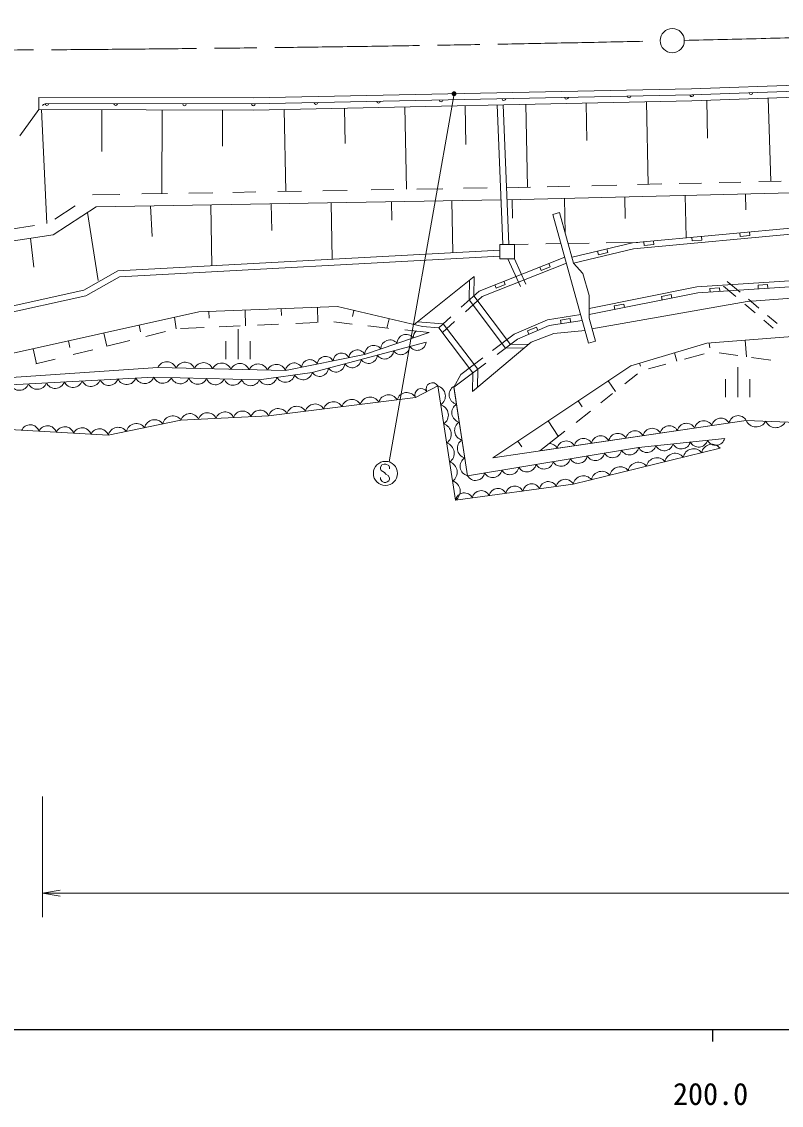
# Model space of a CAD drawing. Units: millimetres, scale not verified. Extents: x 40000 to 680000, y 20000 to 380000.
# Drawn here: x 210737 to 273708, y 198715 to 288528 of the extents above; entities that cross this region are included whole.
import ezdxf
from ezdxf.enums import TextEntityAlignment as Align

# ---------------------------------------------------------------- set-up
doc = ezdxf.new("R2010")
doc.units = ezdxf.units.MM
doc.header["$LTSCALE"] = 1000
doc.linetypes.add('CHAIN', pattern=[18.5, 12, -1.5, 3.5, -1.5])
for name, color, linetype, lineweight in [('M-BGD', 7, 'Continuous', 13), ('M-BMK', 2, 'CHAIN', 13), ('M-BMK-SRVR', 3, 'Continuous', 13), ('M-STR-STR3', 7, 'Continuous', 13), ('M-STR-STRC', 7, 'Continuous', 13), ('M-TTL-BAND', 7, 'Continuous', 25)]:
    doc.layers.add(name, color=color, linetype=linetype, lineweight=lineweight)
doc.styles.add('ＭＳ ゴシック', font='')
doc.styles.get('ＭＳ ゴシック').set_extended_font_data('MS Gothic')

# ---------------------------------------------------------------- blocks, each defined once
blk = doc.blocks.new('filled_dot')
at = {"color": 0, "linetype": 'Continuous', "lineweight": -2, "const_width": 1.25}
blk.add_lwpolyline([(-0.625, 0, 1), (0.625, 0, 1)], format="xyb", close=True, dxfattribs=at)
blk = doc.blocks.new('open_arrow')
at = {"color": 0, "linetype": 'Continuous', "lineweight": -2}
blk.add_lwpolyline([(7.5, 1.25), (0, 0), (7.5, -1.25)], dxfattribs=at)

msp = doc.modelspace()

# ---------------------------------------------------------------- linework, layer by layer
at = {"layer": 'M-BGD'}
for p, q in [((266274, 282971), (354715, 286000)), ((266287, 282471), (354734, 285501)), ((266301, 281971), (354753, 285001)), ((229933, 282205), (266274, 282971)), ((212156, 281241), (212158, 282241)), ((212158, 282241), (229933, 282205)), ((229938, 281705), (266287, 282471)), ((267594, 278866), (267528, 282013)), ((272843, 275297), (272607, 282187)), ((210581, 279060), (212156, 281241)), ((212156, 281241), (229942, 281205)), ((212826, 271806), (212377, 281240)), ((212827, 281739), (229938, 281705)), ((217370, 277776), (217377, 281230)), ((222363, 274277), (222377, 281220)), ((227371, 278211), (227377, 281210)), ((229942, 281205), (266301, 281971)), ((232642, 274458), (232498, 281258)), ((237559, 278429), (237497, 281364)), ((242640, 274634), (242496, 281469)), ((247545, 278354), (247495, 281575)), ((250630, 270071), (250145, 281631)), ((251130, 270071), (250645, 281641)), ((252676, 274798), (252531, 281681)), ((257596, 278684), (257530, 281786)), ((262673, 275045), (262529, 281892)), ((254290, 274838), (256181, 274885)), ((257989, 274930), (260078, 274981)), ((261786, 275023), (263810, 275074)), ((265249, 275109), (267093, 275155)), ((268568, 275191), (270347, 275235)), ((271856, 275272), (273701, 275318)), ((216603, 274175), (218882, 274215)), ((220701, 274247), (222834, 274285)), ((224590, 274316), (226597, 274351)), ((228248, 274380), (230159, 274414)), ((231982, 274446), (233947, 274481)), ((235704, 274512), (237721, 274547)), ((239715, 274583), (241593, 274616)), ((243482, 274649), (245656, 274687)), ((247349, 274717), (249330, 274752)), ((250934, 274755), (252918, 274804)), ((250976, 273756), (291217, 274751)), ((260773, 272221), (260729, 273997)), ((265813, 270641), (265727, 274121)), ((270758, 272936), (270726, 274244)), ((213343, 270874), (216906, 273180)), ((213488, 272160), (215179, 273253)), ((216906, 273180), (250474, 273772)), ((221562, 270732), (221408, 273260)), ((226497, 268298), (226408, 273348)), ((231463, 271212), (231407, 273436)), ((236489, 268839), (236406, 273524)), ((241432, 272078), (241405, 273612)), ((246481, 269379), (246404, 273700)), ((251431, 272254), (251404, 273788)), ((255801, 271005), (255730, 273873)), ((217072, 267066), (216189, 272716)), ((255326, 272710), (254766, 272554)), ((254766, 272554), (257737, 261886)), ((255326, 272710), (256492, 268525)), ((209669, 271312), (211792, 271644)), ((261362, 270185), (279986, 271937)), ((261362, 270185), (279986, 271937)), ((261443, 269690), (280024, 271438)), ((206225, 269762), (213343, 270874)), ((211735, 268183), (211462, 270580)), ((263107, 270349), (263135, 270050)), ((266321, 270350), (266293, 270649)), ((267118, 270425), (266321, 270350)), ((267090, 270724), (267118, 270425)), ((270304, 270725), (270276, 271023)), ((271100, 270800), (270304, 270725)), ((271072, 271098), (271100, 270800)), ((218715, 267878), (250373, 269589)), ((250373, 270071), (251592, 270071)), ((250373, 268871), (250373, 270071)), ((251592, 270071), (252722, 270088)), ((251592, 270071), (251592, 268871)), ((254177, 270111), (255441, 270130)), ((256042, 270139), (257779, 270166)), ((256358, 269007), (261362, 270185)), ((256358, 269007), (261362, 270185)), ((256492, 268525), (261443, 269690)), ((258539, 269212), (258470, 269504)), ((259192, 270188), (261825, 270228)), ((259249, 269687), (259318, 269395)), ((262339, 269975), (262311, 270274)), ((263135, 270050), (262339, 269975)), ((266708, 266542), (313542, 269683)), ((218859, 267385), (250373, 269089)), ((248647, 266194), (255755, 269004)), ((248647, 266194), (255755, 269004)), ((251592, 268871), (250373, 268871)), ((251042, 268871), (252084, 266575)), ((251592, 268871), (252539, 266782)), ((259318, 269395), (258539, 269212)), ((266774, 266045), (313532, 269182)), ((313532, 269182), (266774, 266045)), ((215879, 266268), (218715, 267878)), ((248916, 265763), (255890, 268520)), ((253799, 267908), (253689, 268187)), ((254543, 268202), (253799, 267908)), ((254433, 268481), (254543, 268202)), ((256492, 268525), (257243, 267653)), ((257243, 267653), (257765, 265842)), ((216060, 265796), (218859, 267385)), ((243269, 263418), (248243, 267415)), ((247842, 265461), (247872, 267118)), ((248213, 265799), (248243, 267415)), ((250713, 267011), (250823, 266732)), ((269230, 266999), (270292, 266099)), ((270887, 265333), (295613, 267252)), ((206348, 264182), (215879, 266268)), ((247178, 264856), (248647, 266194)), ((250079, 266438), (249969, 266717)), ((250823, 266732), (250079, 266438)), ((257765, 264756), (266708, 266542)), ((257765, 264247), (266774, 266045)), ((266774, 266045), (257765, 264247)), ((263779, 265753), (264564, 265910)), ((264564, 265910), (264623, 265616)), ((267783, 266413), (268581, 266467)), ((267803, 266114), (267783, 266413)), ((268581, 266467), (268601, 266168)), ((268907, 266617), (269943, 265740)), ((271774, 266681), (272572, 266735)), ((271794, 266382), (271774, 266681)), ((272572, 266735), (272592, 266435)), ((206410, 263684), (216060, 265796)), ((247518, 264489), (248916, 265763)), ((250857, 261473), (247842, 265461)), ((251256, 261774), (248213, 265799)), ((257765, 265842), (257765, 263955)), ((258009, 263078), (270887, 265333)), ((259857, 264970), (260641, 265127)), ((259916, 264676), (259857, 264970)), ((260641, 265127), (260700, 264833)), ((263838, 265459), (263779, 265753)), ((270678, 265117), (271544, 264384)), ((270977, 265519), (271839, 264788)), ((206890, 260350), (225434, 264480)), ((225434, 264480), (236909, 264916)), ((226276, 263946), (226254, 264511)), ((229302, 263327), (229252, 264625)), ((232271, 264174), (232250, 264739)), ((235296, 263589), (235248, 264853)), ((236909, 264916), (243966, 263253)), ((238160, 264098), (238277, 264594)), ((245316, 263160), (246307, 264063)), ((254336, 263825), (257077, 264257)), ((272559, 264179), (273358, 263502)), ((220593, 262827), (220471, 263375)), ((223539, 263060), (223399, 264027)), ((223913, 263092), (225872, 263178)), ((227121, 263232), (228836, 263307)), ((230287, 263370), (232019, 263446)), ((233470, 263509), (235207, 263585)), ((236619, 263646), (238120, 263468)), ((239437, 263311), (241082, 263115)), ((241012, 263123), (241197, 263906)), ((245687, 263498), (243553, 263646)), ((245316, 263160), (243966, 263253)), ((248143, 259421), (245316, 263160)), ((245618, 262759), (246614, 263666)), ((248542, 259722), (245687, 263498)), ((251573, 262641), (254336, 263825)), ((251826, 262205), (254476, 263341)), ((254476, 263341), (251826, 262205)), ((252665, 262891), (253400, 263206)), ((253400, 263206), (253518, 262931)), ((254476, 263341), (257212, 263772)), ((257212, 263772), (254476, 263341)), ((255402, 263790), (256192, 263915)), ((255449, 263494), (255402, 263790)), ((256192, 263915), (256239, 263618)), ((257765, 263955), (258297, 262042)), ((267543, 261869), (289660, 263651)), ((272250, 263785), (273027, 263127)), ((217787, 261628), (217543, 262722)), ((221035, 262436), (222658, 262840)), ((228674, 263043), (228674, 260543)), ((239169, 260954), (244524, 262779)), ((244524, 262779), (239169, 260954)), ((241082, 263115), (241136, 263110)), ((242501, 262977), (244524, 262779)), ((249765, 261274), (251573, 262641)), ((252783, 262615), (252665, 262891)), ((252961, 261955), (254840, 262690)), ((254840, 262690), (257442, 262944)), ((211962, 260178), (211686, 261418)), ((214737, 261522), (214615, 262070)), ((217810, 261634), (219700, 262104)), ((227674, 262043), (227674, 260543)), ((229674, 260543), (229674, 262043)), ((234829, 259455), (244267, 261975)), ((234829, 259455), (244267, 261975)), ((248110, 257883), (252961, 261955)), ((250163, 260948), (251826, 262205)), ((250857, 261473), (252406, 261489)), ((251256, 261774), (252764, 261790)), ((258297, 262042), (257737, 261886)), ((261243, 260014), (267543, 261869)), ((267785, 261505), (267725, 261884)), ((270833, 260763), (270723, 262125)), ((211908, 260165), (213503, 260562)), ((215013, 260938), (216637, 261342)), ((232616, 259608), (239169, 260954)), ((239169, 260954), (232616, 259608)), ((247130, 259281), (248958, 260664)), ((265044, 260383), (264841, 261073)), ((267306, 260986), (265685, 260554)), ((270090, 260870), (268567, 261090)), ((272829, 260476), (271239, 260705)), ((209487, 259006), (222025, 259856)), ((222025, 259856), (232616, 259608)), ((232616, 259608), (222025, 259856)), ((246569, 258230), (249218, 260234)), ((248542, 259722), (248510, 258218)), ((249798, 252390), (261243, 260014)), ((262036, 259978), (261963, 260226)), ((264145, 260143), (262696, 259757)), ((270089, 259903), (270089, 257403)), ((208333, 258355), (221691, 259075)), ((208333, 258355), (221691, 259075)), ((221691, 259075), (230429, 258835)), ((221691, 259075), (230429, 258835)), ((230429, 258835), (234829, 259455)), ((230429, 258835), (234829, 259455)), ((246569, 258230), (247130, 259281)), ((248143, 259421), (248110, 257883)), ((259950, 257884), (259364, 258763)), ((261786, 259329), (260740, 258506)), ((269089, 258903), (269089, 257403)), ((271089, 257403), (271089, 258903)), ((243385, 257383), (245233, 258345)), ((245233, 258345), (243385, 257383)), ((245233, 258345), (246701, 248876)), ((246701, 248876), (245233, 258345)), ((246558, 258302), (247696, 250892)), ((246569, 258230), (247696, 250892)), ((231208, 255864), (243385, 257383)), ((243385, 257383), (231208, 255864)), ((257189, 256617), (256868, 257100)), ((259720, 257704), (258740, 256932)), ((257878, 256253), (256689, 255318)), ((217916, 254244), (223942, 255509)), ((223942, 255509), (217916, 254244)), ((223942, 255509), (231208, 255864)), ((231208, 255864), (223942, 255509)), ((270795, 255477), (249798, 252390)), ((270795, 255477), (253697, 252964)), ((255220, 254162), (254371, 255436)), ((275653, 255279), (270795, 255477)), ((270795, 255477), (275653, 255279)), ((207865, 254826), (217916, 254244)), ((217916, 254244), (207865, 254826)), ((255752, 254581), (253697, 252964)), ((252196, 253290), (251874, 253773)), ((261881, 253242), (269017, 253992)), ((261881, 253242), (269017, 253992)), ((247696, 250892), (261881, 253242)), ((247696, 250892), (261881, 253242)), ((256448, 250193), (268626, 253180)), ((268626, 253180), (256448, 250193)), ((246701, 248876), (256448, 250193)), ((256448, 250193), (246701, 248876))]:
    msp.add_line(p, q, dxfattribs=at)
for centre, radius, start, end in [((245516, 282033), 150, 181.20786, 1.20786), ((250709, 282143), 150, 181.20786, 1.20786), ((255902, 282252), 150, 181.20786, 1.20786), ((261095, 282361), 150, 181.20786, 1.20786), ((266287, 282471), 150, 181.20786, 1.9619), ((271201, 282639), 150, 181.9619, 1.9619), ((212826, 281239), 500, 89.88378, 134.88378), ((212827, 281739), 150, 179.88378, 359.88378), ((218530, 281728), 150, 179.88378, 359.88378), ((224234, 281716), 150, 179.88378, 359.88378), ((229938, 281705), 150, 179.88378, 1.20786), ((235130, 281814), 150, 181.20786, 1.20786), ((240323, 281924), 150, 181.20786, 1.20786), ((242597, 261858), 750, 38.29497, 179.33717), ((243935, 262314), 750, 130.56064, 179.33717), ((239919, 260946), 750, 38.29497, 179.33717), ((241258, 261402), 750, 38.29497, 179.33717), ((242184, 261664), 737, 213.69977, 356.19328), ((243532, 262023), 737, 213.69977, 356.19328), ((234622, 259819), 698, 28.05604, 175.15879), ((235932, 260088), 698, 28.05604, 175.15879), ((237243, 260357), 698, 28.05604, 175.15879), ((238139, 260584), 737, 213.69977, 356.19328), ((238553, 260626), 698, 28.05604, 175.15879), ((239487, 260944), 737, 213.69977, 356.19328), ((240835, 261304), 737, 213.69977, 356.19328), ((222774, 259516), 823, 21.7471, 155.57064), ((224287, 259481), 823, 21.7471, 155.57064), ((225800, 259445), 823, 21.7471, 155.57064), ((227313, 259410), 823, 21.7471, 155.57064), ((228826, 259374), 823, 21.7471, 155.57064), ((230339, 259339), 823, 21.7471, 155.57064), ((231852, 259304), 823, 21.7471, 155.57064), ((233311, 259550), 698, 28.05604, 175.15879), ((235442, 259864), 737, 213.69977, 356.19328), ((236790, 260224), 737, 213.69977, 356.19328), ((213511, 258937), 802, 205.2211, 340.94852), ((214996, 259017), 802, 205.2211, 340.94852), ((216480, 259097), 802, 205.2211, 340.94852), ((217964, 259177), 802, 205.2211, 340.94852), ((219448, 259257), 802, 205.2211, 340.94852), ((220932, 259337), 802, 205.2211, 340.94852), ((222427, 259336), 781, 199.49992, 337.35419), ((223883, 259296), 781, 199.49992, 337.35419), ((225340, 259256), 781, 199.49992, 337.35419), ((226796, 259216), 781, 199.49992, 337.35419), ((228253, 259176), 781, 199.49992, 337.35419), ((229709, 259136), 781, 199.49992, 337.35419), ((231121, 259234), 798, 209.96217, 346.07921), ((232588, 259440), 798, 209.96217, 346.07921), ((234054, 259647), 798, 209.96217, 346.07921), ((210543, 258777), 802, 205.2211, 340.94852), ((212027, 258857), 802, 205.2211, 340.94852), ((242666, 256952), 838, 30.90937, 163.31134), ((243857, 257605), 521, 29.84272, 205.15556), ((244781, 258086), 521, 29.84272, 205.15556), ((244972, 257497), 888, 304.70591, 72.92453), ((246980, 257608), 812, 121.33242, 256.14315), ((236577, 256193), 838, 30.90937, 163.31134), ((238099, 256383), 838, 30.90937, 163.31134), ((239621, 256573), 838, 30.90937, 163.31134), ((241144, 256762), 838, 30.90937, 163.31134), ((224682, 255266), 779, 23.7891, 161.7963), ((226135, 255337), 779, 23.7891, 161.7963), ((227588, 255408), 779, 23.7891, 161.7963), ((229041, 255479), 779, 23.7891, 161.7963), ((230495, 255550), 779, 23.7891, 161.7963), ((232010, 255623), 838, 30.90937, 163.31134), ((233533, 255813), 838, 30.90937, 163.31134), ((235055, 256003), 838, 30.90937, 163.31134), ((245217, 255918), 888, 304.70591, 72.92453), ((247208, 256126), 812, 121.33242, 256.14315), ((211440, 254351), 767, 17.06262, 156.30599), ((220246, 254383), 842, 35.84284, 167.88595), ((221752, 254700), 842, 35.84284, 167.88595), ((223259, 255016), 842, 35.84284, 167.88595), ((245462, 254340), 888, 304.70591, 72.92453), ((247435, 254644), 812, 121.33242, 256.14315), ((265847, 254478), 768, 28.80972, 167.91339), ((267272, 254687), 768, 28.80972, 167.91339), ((268697, 254897), 768, 28.80972, 167.91339), ((270121, 255106), 768, 28.80972, 167.91339), ((271621, 255850), 907, 204.3227, 331.0259), ((273240, 255784), 907, 204.3227, 331.0259), ((212875, 254268), 767, 17.06262, 156.30599), ((214311, 254185), 767, 17.06262, 156.30599), ((215747, 254102), 767, 17.06262, 156.30599), ((217183, 254019), 767, 17.06262, 156.30599), ((218740, 254067), 842, 35.84284, 167.88595), ((258723, 253431), 768, 28.80972, 167.91339), ((260148, 253640), 768, 28.80972, 167.91339), ((261573, 253850), 768, 28.80972, 167.91339), ((262997, 254059), 768, 28.80972, 167.91339), ((264422, 254269), 768, 28.80972, 167.91339), ((245707, 252762), 888, 304.70591, 72.92453), ((247663, 253163), 812, 121.33242, 256.14315), ((254449, 252803), 768, 28.80972, 88.48902), ((255874, 253012), 768, 28.80972, 167.91339), ((257298, 253221), 768, 28.80972, 167.91339), ((262567, 253580), 765, 206.2529, 345.74101), ((263994, 253730), 765, 206.2529, 345.74101), ((265421, 253880), 765, 206.2529, 345.74101), ((266848, 254030), 765, 206.2529, 345.74101), ((267951, 252640), 864, 38.70493, 168.8625), ((268275, 254180), 765, 206.2529, 345.74101), ((247891, 251681), 812, 121.33242, 256.14315), ((256873, 252683), 767, 209.76738, 349.04394), ((258291, 252918), 767, 209.76738, 349.04394), ((259710, 253153), 767, 209.76738, 349.04394), ((261128, 253388), 767, 209.76738, 349.04394), ((263385, 251520), 864, 38.70493, 168.8625), ((264907, 251893), 864, 38.70493, 168.8625), ((266429, 252267), 864, 38.70493, 168.8625), ((245951, 251184), 888, 304.70591, 72.92453), ((251199, 251743), 767, 209.76738, 349.04394), ((252617, 251978), 767, 209.76738, 349.04394), ((254036, 252213), 767, 209.76738, 349.04394), ((255454, 252448), 767, 209.76738, 349.04394), ((260341, 250773), 864, 38.70493, 168.8625), ((261863, 251146), 864, 38.70493, 168.8625), ((248362, 251273), 767, 209.76738, 349.04394), ((249781, 251508), 767, 209.76738, 349.04394), ((255785, 249858), 744, 26.8124, 168.5718), ((257296, 250026), 864, 38.70493, 168.8625), ((258818, 250399), 864, 38.70493, 168.8625), ((246196, 249606), 888, 304.70591, 72.92453), ((250215, 249105), 744, 26.8124, 168.5718), ((251607, 249293), 744, 26.8124, 168.5718), ((253000, 249481), 744, 26.8124, 168.5718), ((254392, 249669), 744, 26.8124, 168.5718), ((247430, 248729), 744, 26.8124, 168.5718), ((248823, 248917), 744, 26.8124, 168.5718)]:
    msp.add_arc(centre, radius, start, end, dxfattribs=at)
at = {"layer": 'M-BMK'}
for start, end in [(271.30561, 272.18873), (269.75248, 271.27089)]:
    msp.add_arc((190476, 3586120), 3300000, start, end, dxfattribs=at)
at = {"layer": 'M-BMK-SRVR'}
msp.add_circle((264667, 286954), 1000, dxfattribs=at)
at = {"layer": 'M-STR-STR3'}
for p, q in [((212473, 224305), (212473, 214305)), ((212473, 216305), (441400, 216305))]:
    msp.add_line(p, q, dxfattribs=at)
at = {"layer": 'M-STR-STRC'}
for p, q in [((246579, 282556), (241198, 252039)), ((240606, 251785), (240482, 251601)), ((240482, 251601), (240484, 251469)), ((240798, 251851), (240606, 251785)), ((240919, 251848), (240798, 251851)), ((241169, 251730), (240919, 251848)), ((241232, 251598), (241169, 251730)), ((241232, 251469), (241232, 251598)), ((240484, 250621), (240482, 250742)), ((240484, 251469), (240548, 251340)), ((240524, 250518), (240484, 250621)), ((240548, 251340), (240803, 251158)), ((240803, 251158), (240932, 251027)), ((240932, 251027), (241111, 250911)), ((241111, 250911), (241238, 250711)), ((241232, 250600), (241172, 250468)), ((241238, 250711), (241232, 250600)), ((240608, 250408), (240524, 250518)), ((240795, 250347), (240608, 250408)), ((240930, 250347), (240795, 250347)), ((241030, 250376), (240930, 250347)), ((241172, 250468), (241030, 250376))]:
    msp.add_line(p, q, dxfattribs=at)
msp.add_circle((240889, 251088), 1000, dxfattribs=at)
at = {"layer": 'M-TTL-BAND'}
for p, q in [((40000, 205000), (579000, 205000)), ((268000, 205000), (268000, 204000))]:
    msp.add_line(p, q, dxfattribs=at)

# ---------------------------------------------------------------- block references
at = {"layer": 'M-STR-STR3', "xscale": 193, "yscale": 193}
msp.add_blockref('open_arrow', (212473, 216305), dxfattribs=at)
at = {"layer": 'M-STR-STRC', "xscale": 160, "yscale": 160, "rotation": 260}
msp.add_blockref('filled_dot', (246579, 282556), dxfattribs=at)

# ---------------------------------------------------------------- texts
at = {"layer": 'M-TTL-BAND', "style": 'ＭＳ ゴシック'}
msp.add_text('200.0', height=1833, dxfattribs=at).set_placement((267844, 198195), align=Align.BOTTOM_CENTER)

doc.saveas('drawing.dxf')
